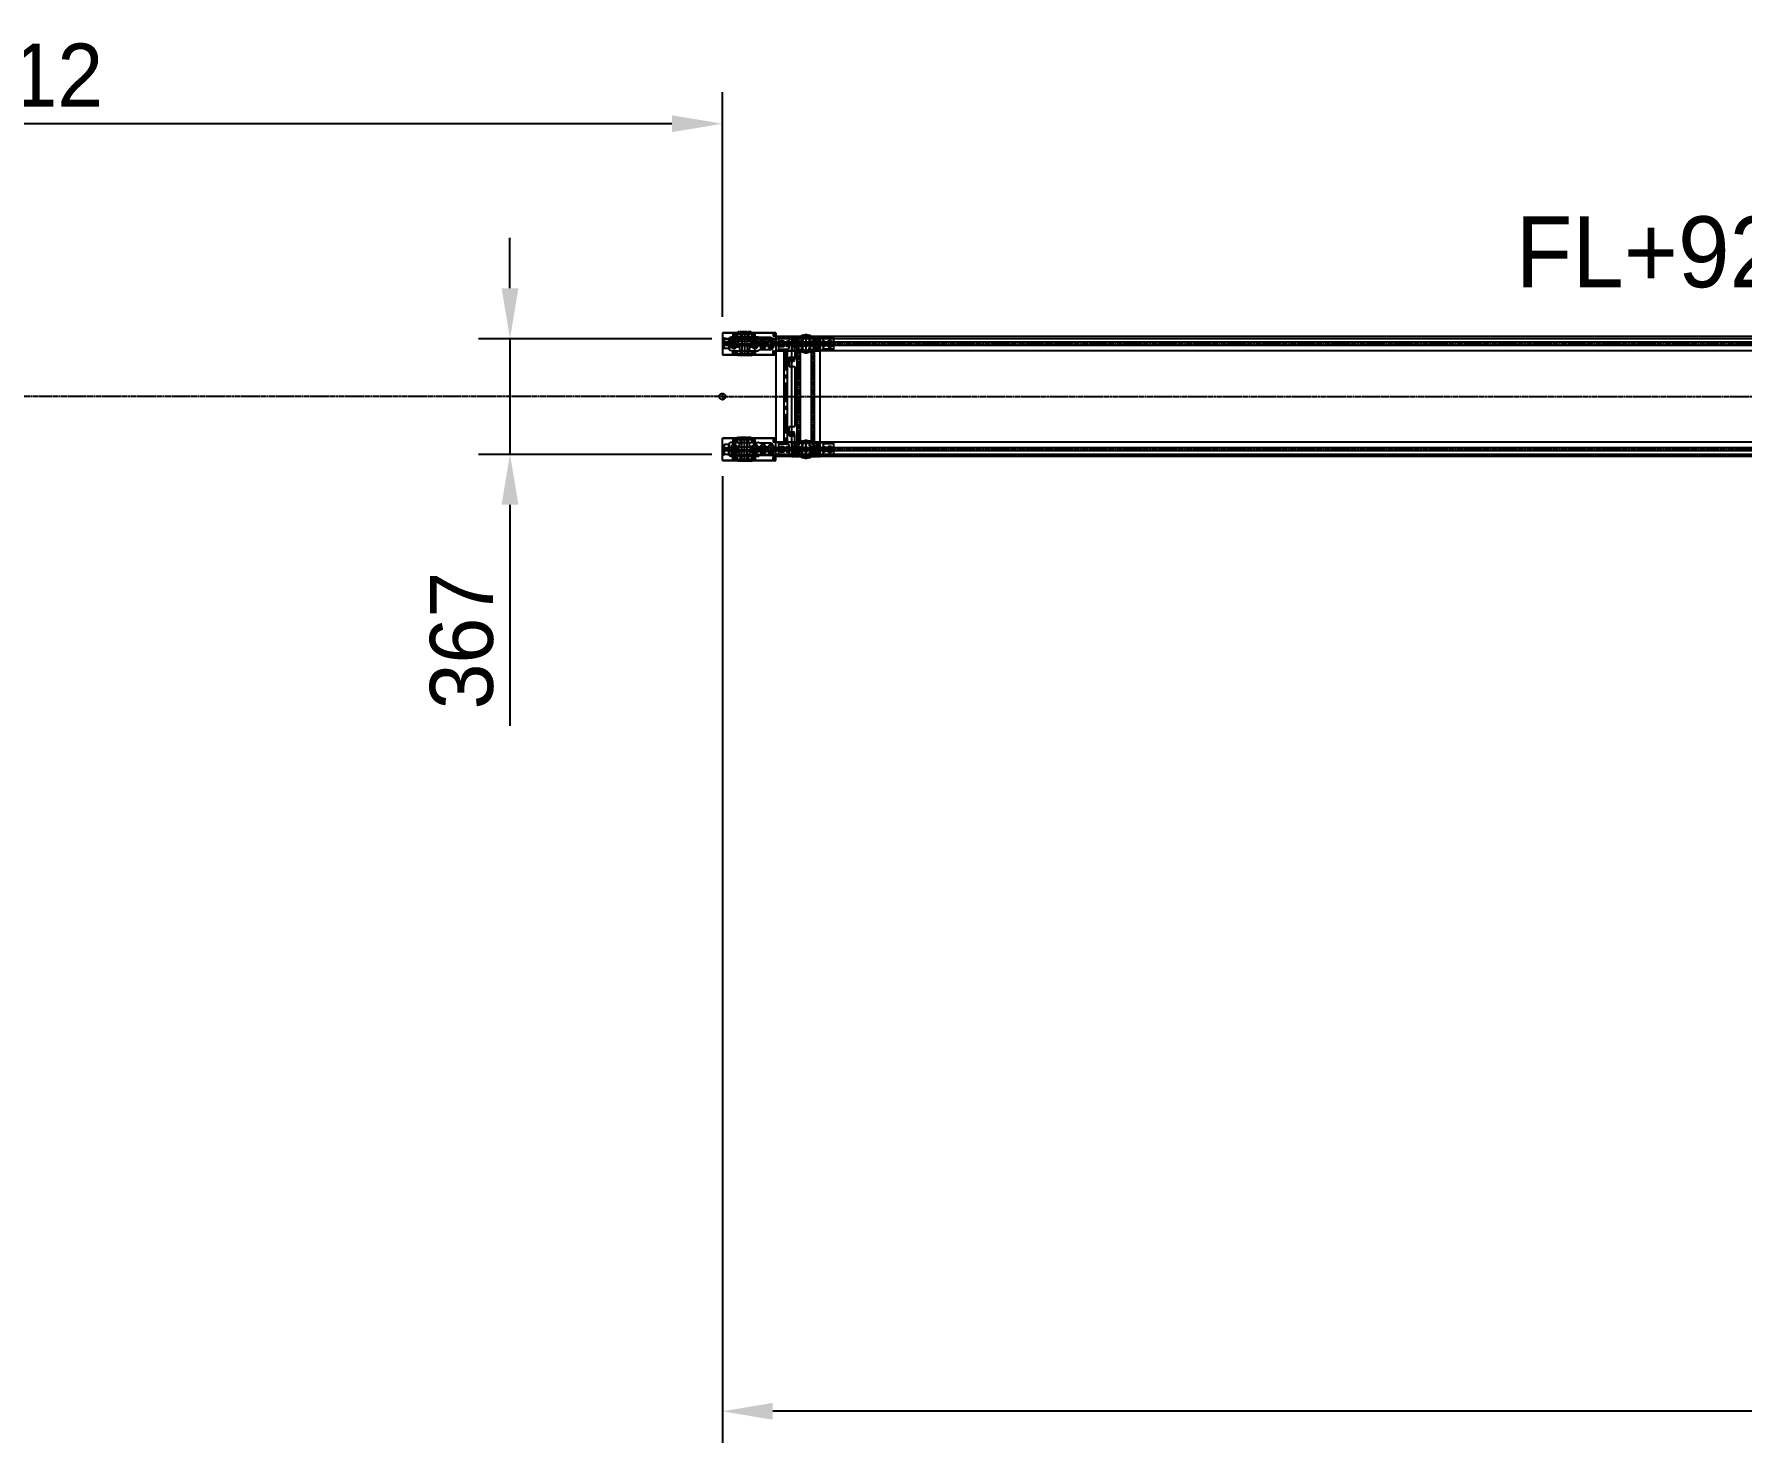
# Model space of a CAD drawing. Header units: inches. Extents: x 0 to 77285, y -118 to 40065.
# Drawn here: x 15681 to 21100, y 13376 to 17845 of the extents above; entities that cross this region are included whole.
import ezdxf

# ---------------------------------------------------------------- set-up
doc = ezdxf.new("R2010")
doc.units = ezdxf.units.IN
doc.header["$LTSCALE"] = 5
doc.header["$MEASUREMENT"] = 0
for name, pattern in [('CENTER', [2, 1.25, -0.25, 0.25, -0.25]), ('CENTERX2', [4, 2.5, -0.5, 0.5, -0.5]), ('HIDDEN', [0.375, 0.25, -0.125]), ('PHANTOM', [2.5, 1.25, -0.25, 0.25, -0.25, 0.25, -0.25])]:
    doc.linetypes.add(name, pattern=pattern)
for name, color, linetype in [('11', 1, 'CENTER'), ('22', 2, 'HIDDEN'), ('44', 4, 'Continuous'), ('66', 6, 'PHANTOM'), ('77', 40, 'HIDDEN'), ('A', 8, 'Continuous'), ('B', 123, 'Continuous'), ('G', 231, 'Continuous'), ('T', 3, 'Continuous')]:
    doc.layers.add(name, color=color, linetype=linetype)
doc.styles.add('SCI', font='')
doc.styles.get('SCI').set_extended_font_data('Gulim')
doc.dimstyles.new('SCH', dxfattribs={"dimtxt": 2.5, "dimasz": 2, "dimexe": 1.25, "dimexo": 0.625, "dimtad": 1, "dimdec": 8, "dimtxsty": 'SCI', "dimcen": 2.5, "dimclrd": 4, "dimclre": 4, "dimclrt": 7, "dimadec": 8, "dimazin": 2, "dimtfac": 1, "dimtdec": 8, "dimtmove": 0, "dimatfit": 3, "dimfxl": 1, "dimarcsym": 0})

# ---------------------------------------------------------------- blocks, each defined once
blk = doc.blocks.new('A$C4b55b6cc')
for p, q in [((-23, 0), (-23, -1.1)), ((-20, 0), (-23, 0)), ((-20, 2), (-19.5, 2.5)), ((-20, 2), (-20, 0)), ((-19.5, 2.5), (-14.5, 2.5)), ((-14.5, -1), (-14.5, 2.5)), ((14.5, 2.5), (19.5, 2.5)), ((14.5, -1), (14.5, 2.5)), ((19.5, 2.5), (20, 2)), ((20, 2), (20, 0)), ((23, 0), (20, 0)), ((23, 0), (23, -1.1)), ((-20, -2.5), (-23, -1.1)), ((20, -2.5), (-20, -2.5)), ((-14.5, -1), (14.5, -1)), ((20, -2.5), (23, -1.1))]:
    blk.add_line(p, q)
at = {"layer": '11'}
blk.add_line((0, -4.5), (0, 4.5), dxfattribs=at)
at = {"layer": 'A'}
blk.add_line((-20, 0), (20, 0), dxfattribs=at)
blk = doc.blocks.new('A$C3cb2e50e')
at = {"layer": '11'}
blk.add_line((-17.35, -12.3), (17.35, -12.3), dxfattribs=at)
at = {"layer": 'B'}
for p, q in [((-17, -10.315), (-17, -14.285)), ((-17, -10.315), (-15.35, -10.315)), ((-17, -14.285), (-15.35, -14.285)), ((-15.35, -7.8), (-15.35, -16.8)), ((-15.35, -7.8), (-14.35, -7.8)), ((-15.35, -16.8), (-14.35, -16.8)), ((-14.35, -6.3), (-14.35, -18.3)), ((-14.35, -6.3), (-10.85, -6.3)), ((-14.35, -18.3), (-10.85, -18.3)), ((-12.85, -6.3), (-12.85, -18.3)), ((-10.85, -4.86), (-10.85, -19.74)), ((-10.35, -4.36), (-5.15, -4.36)), ((-10.35, -20.24), (-5.15, -20.24)), ((-5.15, -0.74), (-5.15, -23.86)), ((-4.65, -0.24), (4.65, -0.24)), ((-4.65, -24.36), (4.65, -24.36)), ((5.15, -0.74), (5.15, -23.86)), ((5.15, -4.36), (10.35, -4.36)), ((5.15, -20.24), (10.35, -20.24)), ((10.85, -4.86), (10.85, -19.74)), ((10.85, -6.3), (14.35, -6.3)), ((10.85, -18.3), (14.35, -18.3)), ((12.85, -6.3), (12.85, -18.3)), ((14.35, -6.3), (14.35, -18.3)), ((15.35, -7.8), (14.35, -7.8)), ((15.35, -16.8), (14.35, -16.8)), ((15.35, -7.8), (15.35, -16.8)), ((17, -10.315), (15.35, -10.315)), ((17, -14.285), (15.35, -14.285)), ((17, -10.315), (17, -14.285))]:
    blk.add_line(p, q, dxfattribs=at)
for centre, start, end in [((-10.35, -4.86), 90, 180), ((-10.35, -19.74), 180, 270), ((-4.65, -0.74), 90, 180), ((-4.65, -23.86), 180, 270), ((4.65, -0.74), 0, 90), ((4.65, -23.86), 270, 0), ((10.35, -4.86), 0, 90), ((10.35, -19.74), 270, 0)]:
    blk.add_arc(centre, 0.5, start, end, dxfattribs=at)
blk = doc.blocks.new('A$C45734b63')
for p, q in [((-31.3, 12.5), (-31.8, 12)), ((-31.8, 12), (-31.8, -12)), ((-31.8, 8.5), (31.7, 8.5)), ((-31.3, 12.5), (-18.8, 12.5)), ((-18.8, 15.5), (-11.2, 15.5)), ((-18.8, 12.5), (-18.8, 15.5)), ((-10.2, 16.5), (-10.2, 29)), ((-9.7, 33.5), (-6.7, 33.5)), ((-6.2, 29), (-6.2, 19)), ((-6.2, 19), (6.2, 19)), ((6.2, 29), (6.2, 19)), ((6.7, 33.5), (9.7, 33.5)), ((10.2, 29), (10.2, 16.5)), ((11.2, 15.5), (18.7, 15.5)), ((18.7, 12.5), (18.7, 15.5)), ((18.7, 12.5), (31.2, 12.5)), ((31.2, 12.5), (31.7, 12)), ((31.7, 12), (31.7, -12)), ((-31.8, -8.5), (31.7, -8.5)), ((-31.8, -12), (-31.3, -12.5)), ((-31.3, -12.5), (-18.8, -12.5)), ((-18.8, -15.5), (-18.8, -8.5)), ((-18.8, -15.5), (-11.2, -15.5)), ((-10.2, -29), (-10.2, -16.5)), ((-9.7, -33.5), (-6.7, -33.5)), ((-6.2, -19), (-6.2, -29)), ((-6.2, -19), (6.2, -19)), ((6.2, -19), (6.2, -29)), ((6.7, -33.5), (9.7, -33.5)), ((10.2, -16.5), (10.2, -29)), ((11.2, -15.5), (18.7, -15.5)), ((18.7, -12.5), (31.2, -12.5)), ((18.7, -15.5), (18.7, -12.5)), ((31.7, -12), (31.2, -12.5))]:
    blk.add_line(p, q)
for centre, radius, start, end in [((-11.2, 16.5), 1, 270, 0), ((9.8, 29), 20, 166.9971, 180), ((-26.2, 29), 20, 0, 13.0029), ((26.2, 29), 20, 166.9971, 180), ((-9.8, 29), 20, 0, 13.0029), ((11.2, 16.5), 1, 180, 270), ((-11.2, -16.5), 1, 0, 90), ((9.8, -29), 20, 180, 193.0029), ((-26.2, -29), 20, 346.9971, 0), ((26.2, -29), 20, 180, 193.0029), ((-9.8, -29), 20, 346.9971, 0), ((11.2, -16.5), 1, 90, 180)]:
    blk.add_arc(centre, radius, start, end)
at = {"layer": '11'}
for p, q in [((-32.8, 0), (32.7, 0)), ((-10.8, 33.2), (10.8, 33.2)), ((0, 34.2), (0, -34.2)), ((-10.8, -33.2), (10.8, -33.2))]:
    blk.add_line(p, q, dxfattribs=at)
blk = doc.blocks.new('A$Ca5c36658')
for p, q in [((-170, -70), (-170, 0)), ((0, 0), (-170, 0)), ((0, -28.25), (0, 0)), ((-164.5, -21), (-164.5, -49)), ((-148.5, -20), (-163.5, -20)), ((-163.5, -50), (-148.5, -50)), ((-147.5, -49), (-147.5, -21)), ((-119, -29.25), (-119, -40.75)), ((0, -28.25), (-118, -28.25)), ((0, -41.75), (-118, -41.75)), ((0, -70), (0, -41.75)), ((0, -70), (-170, -70))]:
    blk.add_line(p, q)
for centre, start, end in [((-163.5, -21), 90, 180), ((-163.5, -49), 180, 270), ((-148.5, -21), 0, 90), ((-148.5, -49), 270, 0), ((-118, -29.25), 90, 180), ((-118, -40.75), 180, 270)]:
    blk.add_arc(centre, 1, start, end)
at = {"layer": 'G'}
for q in [(-170, -53.82), (0, -51)]:
    blk.add_line((-154, -51), q, dxfattribs=at)
blk = doc.blocks.new('A$C104a9f2b')
for p, q in [((-170, -70), (-170, 0)), ((-170, 0), (0, 0)), ((0, -70), (0, 0)), ((0, -70), (-170, -70))]:
    blk.add_line(p, q)
at = {"layer": '11'}
for p, q in [((-135, 2), (-135, -14.4)), ((-7, 2), (-7, -14.4)), ((-135, -72), (-135, -55.6)), ((-7, -72), (-7, -55.6))]:
    blk.add_line(p, q, dxfattribs=at)
at = {"layer": '22'}
for p, q in [((-136.6, -0.4), (-137, 0)), ((-133, 0), (-133.4, -0.4)), ((-8.6, -0.4), (-9, 0)), ((-5, 0), (-5.4, -0.4)), ((-136.6, -0.4), (-136.6, -11.5)), ((-136.6, -0.4), (-133.4, -0.4)), ((-136.6, -11.5), (-133.4, -11.5)), ((-136.6, -11.5), (-135, -12.4)), ((-135, -12.4), (-133.4, -11.5)), ((-133.4, -11.5), (-133.4, -0.4)), ((-8.6, -0.4), (-8.6, -11.5)), ((-8.6, -0.4), (-5.4, -0.4)), ((-8.6, -11.5), (-5.4, -11.5)), ((-8.6, -11.5), (-7, -12.4)), ((-7, -12.4), (-5.4, -11.5)), ((-5.4, -11.5), (-5.4, -0.4)), ((-136.6, -69.6), (-137, -70)), ((-136.6, -58.5), (-135, -57.6)), ((-136.6, -69.6), (-136.6, -58.5)), ((-136.6, -58.5), (-133.4, -58.5)), ((-136.6, -69.6), (-133.4, -69.6)), ((-135, -57.6), (-133.4, -58.5)), ((-133.4, -58.5), (-133.4, -69.6)), ((-133, -70), (-133.4, -69.6)), ((-8.6, -69.6), (-9, -70)), ((-8.6, -58.5), (-7, -57.6)), ((-8.6, -69.6), (-8.6, -58.5)), ((-8.6, -58.5), (-5.4, -58.5)), ((-8.6, -69.6), (-5.4, -69.6)), ((-7, -57.6), (-5.4, -58.5)), ((-5.4, -58.5), (-5.4, -69.6)), ((-5, -70), (-5.4, -69.6))]:
    blk.add_line(p, q, dxfattribs=at)
at = {"layer": 'T'}
for p, q in [((-137, 0), (-137, -10)), ((-133, 0), (-133, -10)), ((-9, 0), (-9, -10)), ((-5, 0), (-5, -10)), ((-137, -10), (-136.6, -10.7)), ((-137, -10), (-133, -10)), ((-133, -10), (-133.4, -10.7)), ((-9, -10), (-8.6, -10.7)), ((-9, -10), (-5, -10)), ((-5, -10), (-5.4, -10.7)), ((-137, -60), (-136.6, -59.3)), ((-137, -70), (-137, -60)), ((-137, -60), (-133, -60)), ((-133, -60), (-133.4, -59.3)), ((-133, -70), (-133, -60)), ((-9, -60), (-8.6, -59.3)), ((-9, -70), (-9, -60)), ((-9, -60), (-5, -60)), ((-5, -60), (-5.4, -59.3)), ((-5, -70), (-5, -60))]:
    blk.add_line(p, q, dxfattribs=at)
blk = doc.blocks.new('A$Ca14b25c8')
for p, q in [((0, -70), (0, 0)), ((0, 0), (170, 0)), ((170, -70), (170, 0)), ((0, -70), (170, -70))]:
    blk.add_line(p, q)
at = {"layer": '11'}
for p, q in [((40, -13), (40, 0)), ((70, -71), (70, 1)), ((100, -13), (100, 0)), ((0, -35), (170, -35)), ((40, -57), (40, -70)), ((100, -57), (100, -70))]:
    blk.add_line(p, q, dxfattribs=at)
at = {"layer": '22'}
for p, q in [((36.6765, 0), (36.6765, -13)), ((43.3235, -13), (43.3235, 0)), ((96.6765, -13), (96.6765, 0)), ((103.3235, 0), (103.3235, -13)), ((20, -30.812), (0, -30.812)), ((0, -39.188), (19.188, -39.188)), ((36.6765, -70), (36.6765, -57)), ((43.3235, -57), (43.3235, -70)), ((96.6765, -57), (96.6765, -70)), ((103.3235, -70), (103.3235, -57))]:
    blk.add_line(p, q, dxfattribs=at)
at = {"layer": 'A'}
for p, q in [((20, -47), (20, -23)), ((30, -13), (113, -13)), ((46.5, -4.2), (93.5, -4.2)), ((154, -15.5), (117.3301, -15.5)), ((159, -20.5), (159, -49.5)), ((159, -30.8), (170, -30.8)), ((159, -39.2), (170, -39.2)), ((30, -57), (113, -57)), ((46.5, -65.8), (93.5, -65.8)), ((93.5, -65.8), (93.5, -57)), ((154, -54.5), (117.3301, -54.5))]:
    blk.add_line(p, q, dxfattribs=at)
at = {"layer": 'A', "linetype": 'Continuous'}
for p, q in [((46.5, -4.2), (46.5, -13)), ((50, 0), (50, -4.2)), ((90, 0), (90, -4.2)), ((93.5, -4.2), (93.5, -13)), ((46.5, -65.8), (46.5, -57)), ((50, -70), (50, -65.8)), ((90, -70), (90, -65.8))]:
    blk.add_line(p, q, dxfattribs=at)
at = {"layer": 'A'}
for centre, radius, start, end in [((30, -23), 10, 90, 180), ((30, -47), 10, 180, 270), ((113, -18), 5, 30, 90), ((154, -20.5), 5, 0, 90), ((154, -49.5), 5, 270, 0), ((113, -52), 5, 270, 330)]:
    blk.add_arc(centre, radius, start, end, dxfattribs=at)
at = {"layer": 'T'}
for p, q in [((36, -13), (36, 0)), ((44, 0), (44, -13)), ((96, 0), (96, -13)), ((104, -13), (104, 0)), ((0, -30), (20, -30)), ((20, -40), (0, -40)), ((36, -57), (36, -70)), ((44, -70), (44, -57)), ((96, -70), (96, -57)), ((104, -57), (104, -70))]:
    blk.add_line(p, q, dxfattribs=at)
blk = doc.blocks.new('A$C47db6cef')
at = {"ltscale": 0.506191}
for p, q in [((0, 43), (0, 28.5)), ((0, 28.5), (1.5, 28.5)), ((0, 28.5), (0, 16.5)), ((0, 16.5), (0, 2)), ((1.5, 16.5), (0, 16.5)), ((1.5, 28.5), (1.5, 27.5)), ((1.5, 27.5), (6, 27.5)), ((1.5, 17.5), (1.5, 16.5)), ((6, 17.5), (1.5, 17.5)), ((16.5, 45), (2, 45)), ((2, 0), (16.5, 0)), ((3.1, 40.5), (2.3, 41.3)), ((2.3, 35.7), (3.1, 36.5)), ((3.1, 8.5), (2.3, 9.3)), ((2.3, 3.7), (3.1, 4.5)), ((3.7, 42.7), (4.5, 41.9)), ((4.5, 35.1), (3.7, 34.3)), ((3.7, 10.7), (4.5, 9.9)), ((4.5, 3.1), (3.7, 2.3)), ((6, 32.5), (10.5, 32.5)), ((6, 27.5), (6, 29.5)), ((6, 15.5), (6, 17.5)), ((10.5, 12.5), (6, 12.5)), ((8.5, 41.9), (9.3, 42.7)), ((9.3, 34.3), (8.5, 35.1)), ((8.5, 9.9), (9.3, 10.7)), ((9.3, 2.3), (8.5, 3.1)), ((10.7, 41.3), (9.9, 40.5)), ((9.9, 36.5), (10.7, 35.7)), ((10.7, 9.3), (9.9, 8.5)), ((9.9, 4.5), (10.7, 3.7)), ((10.5, 32.5), (14, 29)), ((14, 16), (10.5, 12.5)), ((12.5, 34.5), (12.5, 39)), ((16, 31), (12.5, 34.5)), ((12.5, 10.5), (16, 14)), ((12.5, 6), (12.5, 10.5)), ((14, 29), (14, 22.8)), ((14, 22.8), (14.3, 22.5)), ((14.3, 22.5), (14, 22.2)), ((14, 22.2), (14, 16)), ((15.5, 39), (17.5, 39)), ((17.5, 6), (15.5, 6)), ((22.2, 31), (16, 31)), ((16, 26.3), (16, 28)), ((19.5, 24.2), (16, 26.3)), ((16, 18.7), (19.5, 20.8)), ((16, 17), (16, 18.7)), ((16, 14), (22.2, 14)), ((16.5, 43.5), (16.5, 45)), ((28.5, 45), (16.5, 45)), ((17.5, 43.5), (16.5, 43.5)), ((16.5, 1.5), (17.5, 1.5)), ((16.5, 0), (16.5, 1.5)), ((16.5, 0), (28.5, 0)), ((17, 29), (18.7, 29)), ((18.7, 16), (17, 16)), ((17.5, 39), (17.5, 43.5)), ((17.5, 1.5), (17.5, 6)), ((18.7, 29), (20.8, 25.5)), ((20.8, 19.5), (18.7, 16)), ((22.5, 30.7), (22.2, 31)), ((22.2, 14), (22.5, 14.3)), ((22.8, 31), (22.5, 30.7)), ((22.5, 14.3), (22.8, 14)), ((29, 31), (22.8, 31)), ((22.8, 14), (29, 14)), ((24.2, 25.5), (26.3, 29)), ((26.3, 16), (24.2, 19.5)), ((29, 26.3), (25.5, 24.2)), ((25.5, 20.8), (29, 18.7)), ((26.3, 29), (28, 29)), ((28, 16), (26.3, 16)), ((27.5, 43.5), (27.5, 39)), ((28.5, 43.5), (27.5, 43.5)), ((27.5, 39), (29.5, 39)), ((27.5, 6), (27.5, 1.5)), ((29.5, 6), (27.5, 6)), ((27.5, 1.5), (28.5, 1.5)), ((28.5, 45), (28.5, 43.5)), ((36.5, 45), (28.5, 45)), ((28.5, 1.5), (28.5, 0)), ((28.5, 0), (35.5, 0)), ((32.5, 34.5), (29, 31)), ((29, 28), (29, 26.3)), ((29, 18.7), (29, 17)), ((29, 14), (32.5, 10.5)), ((31, 29), (35, 33)), ((31, 16), (31, 29)), ((35, 12), (31, 16)), ((32.5, 39), (32.5, 34.5)), ((32.5, 10.5), (32.5, 6)), ((35, 33), (35, 39.5)), ((35, 5.5), (35, 12)), ((35.5, 0), (36, 0.5)), ((36, 0.5), (44.7, 0.5)), ((37, 44.5), (36.5, 45)), ((44.7, 44.5), (37, 44.5)), ((37.5, 42), (52.5, 42)), ((52.5, 3), (37.5, 3)), ((45, 44.2), (44.7, 44.5)), ((44.7, 0.5), (45, 0.8)), ((45.3, 44.5), (45, 44.2)), ((45, 0.8), (45.3, 0.5)), ((53, 44.5), (45.3, 44.5)), ((45.3, 0.5), (54, 0.5)), ((53.5, 45), (53, 44.5)), ((61.5, 45), (53.5, 45)), ((54, 0.5), (54.5, 0)), ((55, 39.5), (55, 33)), ((55, 33), (59, 29)), ((59, 16), (55, 12)), ((55, 12), (55, 5.5)), ((57.5, 34.5), (57.5, 39)), ((61, 31), (57.5, 34.5)), ((57.5, 10.5), (61, 14)), ((57.5, 6), (57.5, 10.5)), ((59, 29), (59, 16)), ((60.5, 39), (62.5, 39)), ((62.5, 6), (60.5, 6)), ((67.2, 31), (61, 31)), ((61, 26.3), (61, 28)), ((64.5, 24.2), (61, 26.3)), ((61, 18.7), (64.5, 20.8)), ((61, 17), (61, 18.7)), ((61, 14), (67.2, 14)), ((61.5, 43.5), (61.5, 45)), ((73.5, 45), (61.5, 45)), ((62.5, 43.5), (61.5, 43.5)), ((61.5, 1.5), (62.5, 1.5)), ((61.5, 0), (61.5, 1.5)), ((62, 29), (63.7, 29)), ((63.7, 16), (62, 16)), ((62.5, 39), (62.5, 43.5)), ((62.5, 1.5), (62.5, 6)), ((63.7, 29), (65.8, 25.5)), ((65.8, 19.5), (63.7, 16)), ((67.5, 30.7), (67.2, 31)), ((67.2, 14), (67.5, 14.3)), ((67.8, 31), (67.5, 30.7)), ((67.5, 14.3), (67.8, 14)), ((74, 31), (67.8, 31)), ((67.8, 14), (74, 14)), ((69.2, 25.5), (71.3, 29)), ((71.3, 16), (69.2, 19.5)), ((74, 26.3), (70.5, 24.2)), ((70.5, 20.8), (74, 18.7)), ((71.3, 29), (73, 29)), ((73, 16), (71.3, 16)), ((72.5, 43.5), (72.5, 39)), ((73.5, 43.5), (72.5, 43.5)), ((72.5, 39), (74.5, 39)), ((72.5, 6), (72.5, 1.5)), ((74.5, 6), (72.5, 6)), ((72.5, 1.5), (73.5, 1.5)), ((73.5, 45), (73.5, 43.5)), ((88, 45), (73.5, 45)), ((73.5, 1.5), (73.5, 0)), ((77.5, 34.5), (74, 31)), ((74, 28), (74, 26.3)), ((74, 18.7), (74, 17)), ((74, 14), (77.5, 10.5)), ((75.7, 22.5), (76, 22.8)), ((76, 22.2), (75.7, 22.5)), ((76, 29), (79.5, 32.5)), ((76, 22.8), (76, 29)), ((76, 16), (76, 22.2)), ((79.5, 12.5), (76, 16)), ((77.5, 39), (77.5, 34.5)), ((77.5, 10.5), (77.5, 6)), ((80.1, 40.5), (79.3, 41.3)), ((79.3, 35.7), (80.1, 36.5)), ((80.1, 8.5), (79.3, 9.3)), ((79.3, 3.7), (80.1, 4.5)), ((79.5, 32.5), (84, 32.5)), ((84, 12.5), (79.5, 12.5)), ((80.7, 42.7), (81.5, 41.9)), ((81.5, 35.1), (80.7, 34.3)), ((80.7, 10.7), (81.5, 9.9)), ((81.5, 3.1), (80.7, 2.3)), ((84, 29.5), (84, 27.5)), ((84, 27.5), (88.5, 27.5)), ((84, 17.5), (84, 15.5)), ((88.5, 17.5), (84, 17.5)), ((85.5, 41.9), (86.3, 42.7)), ((86.3, 34.3), (85.5, 35.1)), ((85.5, 9.9), (86.3, 10.7)), ((86.3, 2.3), (85.5, 3.1)), ((87.7, 41.3), (86.9, 40.5)), ((86.9, 36.5), (87.7, 35.7)), ((87.7, 9.3), (86.9, 8.5)), ((86.9, 4.5), (87.7, 3.7)), ((88.5, 28.5), (90, 28.5)), ((88.5, 27.5), (88.5, 28.5)), ((88.5, 16.5), (88.5, 17.5)), ((90, 16.5), (88.5, 16.5)), ((90, 28.5), (90, 43)), ((90, 16.5), (90, 28.5)), ((90, 2), (90, 16.5))]:
    blk.add_line(p, q, dxfattribs=at)
for p, q in [((54.5, 0), (61.5, 0)), ((61.5, 0), (73.5, 0)), ((73.5, 0), (88, 0))]:
    blk.add_line(p, q)
for centre, radius, start, end in [((2, 43), 2, 90, 180), ((2, 2), 2, 180, 270), ((6.5, 38.5), 5, 123.463, 146.537), ((6.5, 38.5), 5, 213.463, 236.537), ((6.5, 6.5), 5, 123.463, 146.537), ((6.5, 6.5), 5, 213.463, 236.537), ((6.5, 38.5), 4, 149.4775, 210.5225), ((6.5, 6.5), 4, 149.4775, 210.5225), ((6.5, 38.5), 4, 59.4775, 120.5225), ((6.5, 38.5), 4, 239.4775, 300.5225), ((6, 31), 1.5, 90, 270), ((6, 14), 1.5, 90, 270), ((6.5, 6.5), 4, 59.4775, 120.5225), ((6.5, 6.5), 4, 239.4775, 300.5225), ((6.5, 38.5), 5, 33.463, 56.537), ((6.5, 38.5), 5, 303.463, 326.537), ((6.5, 6.5), 5, 33.463, 56.537), ((6.5, 6.5), 5, 303.463, 326.537), ((6.5, 38.5), 4, 329.4775, 30.5225), ((6.5, 6.5), 4, 329.4775, 30.5225), ((14, 39), 1.5, 0, 180), ((14, 6), 1.5, 180, 0), ((17, 28), 1, 90, 180), ((17, 17), 1, 180, 270), ((22.5, 22.5), 3.5, 150, 210), ((22.5, 22.5), 3.5, 60, 120), ((22.5, 22.5), 3.5, 240, 300), ((22.5, 22.5), 3.5, 330, 30), ((28, 28), 1, 0, 90), ((28, 17), 1, 270, 0), ((31, 39), 1.5, 0, 180), ((31, 6), 1.5, 180, 0), ((37.5, 39.5), 2.5, 90, 180), ((37.5, 5.5), 2.5, 180, 270), ((52.5, 39.5), 2.5, 0, 90), ((52.5, 5.5), 2.5, 270, 0), ((59, 39), 1.5, 0, 180), ((59, 6), 1.5, 180, 0), ((62, 28), 1, 90, 180), ((62, 17), 1, 180, 270), ((67.5, 22.5), 3.5, 150, 210), ((67.5, 22.5), 3.5, 60, 120), ((67.5, 22.5), 3.5, 240, 300), ((67.5, 22.5), 3.5, 330, 30), ((73, 28), 1, 0, 90), ((73, 17), 1, 270, 0), ((76, 39), 1.5, 0, 180), ((76, 6), 1.5, 180, 0), ((83.5, 38.5), 5, 123.463, 146.537), ((83.5, 38.5), 5, 213.463, 236.537), ((83.5, 6.5), 5, 123.463, 146.537), ((83.5, 6.5), 5, 213.463, 236.537), ((83.5, 38.5), 4, 149.4775, 210.5225), ((83.5, 6.5), 4, 149.4775, 210.5225), ((83.5, 38.5), 4, 59.4775, 120.5225), ((83.5, 38.5), 4, 239.4775, 300.5225), ((83.5, 6.5), 4, 59.4775, 120.5225), ((83.5, 6.5), 4, 239.4775, 300.5225), ((84, 31), 1.5, 270, 90), ((84, 14), 1.5, 270, 90), ((83.5, 38.5), 5, 33.463, 56.537), ((83.5, 38.5), 5, 303.463, 326.537), ((83.5, 6.5), 5, 33.463, 56.537), ((83.5, 6.5), 5, 303.463, 326.537), ((83.5, 38.5), 4, 329.4775, 30.5225), ((83.5, 6.5), 4, 329.4775, 30.5225), ((88, 43), 2, 0, 90), ((88, 2), 2, 270, 0)]:
    blk.add_arc(centre, radius, start, end, dxfattribs=at)
at = {"layer": '11', "ltscale": 0.506191}
for p, q in [((90, 22.5), (0, 22.5)), ((22.5, 45), (22.5, 0)), ((67.5, 0), (67.5, 45))]:
    blk.add_line(p, q, dxfattribs=at)
at = {"layer": '11'}
blk.add_line((45, 45), (45, 0), dxfattribs=at)
at = {"layer": 'A', "ltscale": 0.506191}
for p, q in [((0, 45), (0, 43)), ((2, 45), (0, 45)), ((0, 2), (0, 0)), ((0, 0), (2, 0)), ((35.5, 0), (54.5, 0)), ((53.5, 45), (36.5, 45)), ((90, 45), (88, 45)), ((90, 43), (90, 45)), ((90, 0), (90, 2))]:
    blk.add_line(p, q, dxfattribs=at)
at = {"layer": 'A'}
blk.add_line((88, 0), (90, 0), dxfattribs=at)
blk = doc.blocks.new('A$C632A6005')
for p, q in [((-21.5, 0), (-21.5, -40)), ((21.5, 0), (-21.5, 0)), ((-19.5, -42), (19.6, -42)), ((-17.5, -40), (-17.5, -11.5)), ((-15.5, -9.5), (15.5, -9.5)), ((10.3, -9.5), (-10.2, -9.5)), ((-10.2, -9.5), (-10.2, -11)), ((-10.2, -11), (10.3, -11)), ((-10.2, -11), (-7.5, -12.3)), ((-7.5, -12.3), (-7.5, -16.9)), ((-7.5, -16.9), (-6.4, -17.5)), ((-3.8, -24.5), (-7.5, -31)), ((-7.5, -31), (-3.8, -37.5)), ((-6.4, -17.5), (6.4, -17.5)), ((-4, -18.2), (-4, -17.5)), ((-4, -18.2), (4, -18.2)), ((-3.2, -19), (-4, -18.2)), ((-3.8, -16.9), (-3.8, -12.3)), ((3.8, -24.5), (-3.8, -24.5)), ((-3.8, -37.5), (3.8, -37.5)), ((-3.2, -19), (3.2, -19)), ((3.2, -19), (4, -18.2)), ((3.8, -16.9), (3.8, -12.3)), ((7.5, -31), (3.8, -24.5)), ((3.8, -37.5), (7.5, -31)), ((4, -18.2), (4, -17.5)), ((6.4, -17.5), (7.5, -16.9)), ((7.5, -12.3), (10.3, -11)), ((7.5, -16.9), (7.5, -12.3)), ((10.3, -11), (10.3, -9.5)), ((17.5, -40), (17.5, -11.5)), ((21.5, -40.1), (21.5, 0))]:
    blk.add_line(p, q)
for radius in [10.2, 6.5, 4, 3.2]:
    blk.add_circle((0, -31), radius)
for centre, radius, start, end in [((-19.5, -40), 2, 180, 270), ((-19.5, -40), 2, 270, 0), ((-15.5, -11.5), 2, 90, 180), ((-5.6, -9.9), 3.06, 232.1211, 307.8789), ((-5.6, -14.4), 3.06, 232.1211, 307.8789), ((0, -22.5), 4.1, 121.3886, 166.7272), ((0, -1.7), 11.3, 250.5288, 289.4712), ((0, -6.2), 11.3, 250.5288, 289.4712), ((0, -22.5), 4.1, 13.2728, 58.6114), ((5.6, -9.9), 3.06, 232.1211, 307.8789), ((5.6, -14.4), 3.06, 232.1211, 307.8789), ((15.5, -11.5), 2, 0, 90), ((19.5, -40), 2, 180, 270), ((19.6, -40.1), 1.9, 270, 0)]:
    blk.add_arc(centre, radius, start, end)
blk = doc.blocks.new('A$C08fce532')
for p, q in [((-22.5, 90), (-22.5, 0)), ((-22.5, 90), (-22.5, 0)), ((312.5, 90), (22.5, 90)), ((22.5, 0), (22.5, 90)), ((312.5, 0), (312.5, 90)), ((357.5, 90), (357.5, 0)), ((312.5, 0), (22.5, 0))]:
    blk.add_line(p, q)
at = {"layer": '11'}
for p, q in [((312.5, 67.5), (22.5, 67.5)), ((-31.5, 45), (31.5, 45)), ((312.5, 22.5), (22.5, 22.5)), ((303.5, 45), (366.5, 45))]:
    blk.add_line(p, q, dxfattribs=at)
at = {"layer": '22'}
for centre in [(0, 45), (335, 45)]:
    blk.add_circle(centre, 6.92, dxfattribs=at)
at = {"layer": '44'}
for centre in [(0, 45), (335, 45)]:
    blk.add_circle(centre, 29, dxfattribs=at)
at = {"layer": 'A'}
for p, q in [((312.5, 72.5), (22.5, 72.5)), ((312.5, 62.5), (22.5, 62.5)), ((312.5, 27.5), (22.5, 27.5)), ((312.5, 17.5), (22.5, 17.5))]:
    blk.add_line(p, q, dxfattribs=at)
at = {"layer": 'T'}
for centre in [(0, 45), (335, 45)]:
    blk.add_arc(centre, 8, 255, 165, dxfattribs=at)
at = {"xscale": -1.000000000000001, "rotation": 90}
blk.add_blockref('A$C47db6cef', (22.5, 90), dxfattribs=at)
at = {"rotation": 270}
blk.add_blockref('A$C47db6cef', (312.5, 90), dxfattribs=at)
at = {"layer": '44', "xscale": -1, "rotation": 180}
for p in [(0, 90), (335, 90)]:
    blk.add_blockref('A$C632A6005', p, dxfattribs=at)
at = {"layer": '44'}
for p in [(0, 0), (335, 0)]:
    blk.add_blockref('A$C632A6005', p, dxfattribs=at)
blk = doc.blocks.new('A$C2389a0cc')
for p, q in [((0, 60), (20, 60)), ((0, 0), (0, 60)), ((20, 42), (20, 60)), ((20, 42), (20, 60)), ((20, 42.5), (20, 59.5)), ((20, 59.5), (25, 59.5)), ((20, 59.5), (25, 59.5)), ((25, 59.5), (25, 42.5)), ((25, 59.5), (25, 42.5)), ((25, 56.6), (25, 45.4)), ((25, 56.6), (25, 45.4)), ((25.6, 58.5), (30.9, 58.5)), ((25.6, 58.5), (30.9, 58.5)), ((25.6, 54.8), (30.9, 54.8)), ((25.6, 54.8), (30.9, 54.8)), ((31.5, 56.6), (31.5, 45.4)), ((31.5, 56.6), (31.5, 45.4)), ((32.7, 55), (31.5, 55)), ((32.7, 55), (31.5, 55)), ((31.5, 54.3), (33.4, 54.3)), ((31.5, 54.3), (33.4, 54.3)), ((32.7, 47), (32.7, 55)), ((33.4, 54.3), (32.7, 55)), ((32.7, 47), (32.7, 55)), ((33.4, 54.3), (32.7, 55)), ((33.4, 47.7), (33.4, 54.3)), ((33.4, 47.7), (33.4, 54.3)), ((50, 42), (50, 60)), ((50, 60), (240, 60)), ((240, 42), (240, 60)), ((256.6, 54.3), (257.3, 55)), ((256.6, 54.3), (257.3, 55)), ((256.6, 47.7), (256.6, 54.3)), ((258.5, 54.3), (256.6, 54.3)), ((256.6, 47.7), (256.6, 54.3)), ((258.5, 54.3), (256.6, 54.3)), ((257.3, 47), (257.3, 55)), ((257.3, 55), (258.5, 55)), ((257.3, 47), (257.3, 55)), ((257.3, 55), (258.5, 55)), ((258.5, 56.6), (258.5, 45.4)), ((258.5, 56.6), (258.5, 45.4)), ((264.4, 58.5), (259.1, 58.5)), ((264.4, 58.5), (259.1, 58.5)), ((264.4, 54.8), (259.1, 54.8)), ((264.4, 54.8), (259.1, 54.8)), ((265, 59.5), (265, 42.5)), ((270, 59.5), (265, 59.5)), ((265, 59.5), (265, 42.5)), ((270, 59.5), (265, 59.5)), ((265, 56.6), (265, 45.4)), ((265, 56.6), (265, 45.4)), ((290, 60), (270, 60)), ((270, 42), (270, 60)), ((270, 42), (270, 60)), ((270, 42.5), (270, 59.5)), ((290, 0), (290, 60)), ((0, 0), (290, 0)), ((25, 42.5), (20, 42.5)), ((25, 42.5), (20, 42.5)), ((20, 42), (50, 42)), ((25.6, 47.2), (30.9, 47.2)), ((25.6, 47.2), (30.9, 47.2)), ((30.9, 43.5), (25.6, 43.5)), ((30.9, 43.5), (25.6, 43.5)), ((31.5, 47.7), (33.4, 47.7)), ((31.5, 47.7), (33.4, 47.7)), ((31.5, 47), (32.7, 47)), ((31.5, 47), (32.7, 47)), ((32.7, 47), (33.4, 47.7)), ((32.7, 47), (33.4, 47.7)), ((270, 42), (240, 42)), ((257.3, 47), (256.6, 47.7)), ((258.5, 47.7), (256.6, 47.7)), ((257.3, 47), (256.6, 47.7)), ((258.5, 47.7), (256.6, 47.7)), ((258.5, 47), (257.3, 47)), ((258.5, 47), (257.3, 47)), ((264.4, 47.2), (259.1, 47.2)), ((264.4, 47.2), (259.1, 47.2)), ((259.1, 43.5), (264.4, 43.5)), ((259.1, 43.5), (264.4, 43.5)), ((265, 42.5), (270, 42.5)), ((265, 42.5), (270, 42.5))]:
    blk.add_line(p, q)
at = {"color": 252}
for p, q in [((0, 35), (290, 35)), ((0, 25), (290, 25))]:
    blk.add_line(p, q, dxfattribs=at)
for centre, radius, start, end in [((28.3, 56.6), 3.32, 145.6158, 214.3842), ((28.3, 56.6), 3.32, 145.6158, 214.3842), ((37.4, 51), 12.4, 162.412, 197.588), ((37.4, 51), 12.4, 162.412, 197.588), ((28.2, 56.6), 3.32, 325.6158, 34.3842), ((28.2, 56.6), 3.32, 325.6158, 34.3842), ((19.1, 51), 12.4, 342.412, 17.588), ((19.1, 51), 12.4, 342.412, 17.588), ((261.8, 56.6), 3.32, 145.6158, 214.3842), ((261.8, 56.6), 3.32, 145.6158, 214.3842), ((270.9, 51), 12.4, 162.412, 197.588), ((270.9, 51), 12.4, 162.412, 197.588), ((261.7, 56.6), 3.32, 325.6158, 34.3842), ((261.7, 56.6), 3.32, 325.6158, 34.3842), ((252.6, 51), 12.4, 342.412, 17.588), ((252.6, 51), 12.4, 342.412, 17.588), ((28.3, 45.4), 3.32, 145.6158, 214.3842), ((28.3, 45.4), 3.32, 145.6158, 214.3842), ((28.2, 45.4), 3.32, 325.6158, 34.3842), ((28.2, 45.4), 3.32, 325.6158, 34.3842), ((261.8, 45.4), 3.32, 145.6158, 214.3842), ((261.8, 45.4), 3.32, 145.6158, 214.3842), ((261.7, 45.4), 3.32, 325.6158, 34.3842), ((261.7, 45.4), 3.32, 325.6158, 34.3842)]:
    blk.add_arc(centre, radius, start, end)
at = {"layer": '11', "linetype": 'CENTERX2', "ltscale": 5}
blk.add_line((0, 30), (290, 30), dxfattribs=at)
blk = doc.blocks.new('A$C4ec73b01')
for p, q in [((-357.5, -280), (-357.5, -7240)), ((-312.5, -280), (-312.5, -7240)), ((-22.5, -280), (-22.5, -7240)), ((22.5, -280), (22.5, -7240))]:
    blk.add_line(p, q)
at = {"layer": '11'}
for p, q in [((-335, -280), (-335, -7240)), ((-167.5, -7240), (-167.5, -280)), ((0, -280), (0, -7240)), ((-167.5, -7410), (-167.5, -7240)), ((-177.5, -7410), (-157.5, -7410)), ((-167.5, -7410), (-167.5, -7420))]:
    blk.add_line(p, q, dxfattribs=at)
blk.add_circle((-167.5, -7410), 10, dxfattribs=at)
at = {"layer": 'B'}
for p, q in [((-340.2, -280), (-340.2, -7240)), ((-329.9, -280), (-329.9, -7240)), ((-5.2, -280), (-5.2, -7240)), ((5.1, -280), (5.1, -7240))]:
    blk.add_line(p, q, dxfattribs=at)
at = {"layer": 'G'}
for p, q in [((-351, -280), (-351, -7240)), ((16, -280), (16, -7240))]:
    blk.add_line(p, q, dxfattribs=at)
for name, p in [('A$C2389a0cc', (-312.5, -7240)), ('A$C3cb2e50e', (0, -7243.7)), ('A$C3cb2e50e', (0, -7269.1)), ('A$C3cb2e50e', (0, -7294.5)), ('A$C3cb2e50e', (0, -7360.9))]:
    blk.add_blockref(name, p)
at = {"xscale": -1, "rotation": 270}
for name, p in [('A$C104a9f2b', (-300, -7240)), ('A$Ca14b25c8', (-300, -7410)), ('A$Ca5c36658', (-300, -7240))]:
    blk.add_blockref(name, p, dxfattribs=at)
at = {"xscale": -1}
for p in [(-335, -7243.7), (-335, -7269.1), (-335, -7294.5), (-335, -7360.9)]:
    blk.add_blockref('A$C3cb2e50e', p, dxfattribs=at)
at = {"rotation": 90}
for name, p in [('A$C104a9f2b', (-35, -7240)), ('A$Ca14b25c8', (-35, -7410)), ('A$Ca5c36658', (-35, -7240))]:
    blk.add_blockref(name, p, dxfattribs=at)
at = {"layer": '22', "xscale": -1.000000000000001, "rotation": 180}
blk.add_blockref('A$C45734b63', (-335, -7340), dxfattribs=at)
at = {"layer": '22', "rotation": 180}
blk.add_blockref('A$C45734b63', (0, -7340), dxfattribs=at)
at = {"layer": '66', "xscale": -1, "rotation": 270}
for p in [(-370, -7340), (-35, -7340)]:
    blk.add_blockref('A$C4b55b6cc', p, dxfattribs=at)
at = {"layer": '66', "rotation": 90}
for p in [(-300, -7340), (35, -7340)]:
    blk.add_blockref('A$C4b55b6cc', p, dxfattribs=at)
at = {"layer": '77'}
blk.add_blockref('A$C08fce532', (-335, -7190), dxfattribs=at)
blk = doc.blocks.new('*D387')
at = {"color": 4, "lineweight": -2, "transparency": 16777216}
for p, q in [((17864.6, 16443.1), (17864.6, 13376.2)), ((25274.6, 16443.6), (25274.6, 13376.2)), ((25114.6, 13476.2), (18024.6, 13476.2))]:
    blk.add_line(p, q, dxfattribs=at)
at = {"color": 4, "transparency": 16777216}
for points in [[(18024.6, 13502.9), (18024.6, 13449.5), (17864.6, 13476.2)], [(25114.6, 13502.9), (25114.6, 13449.5), (25274.6, 13476.2)]]:
    blk.add_solid(points, dxfattribs=at)
at = {"layer": 'Defpoints', "color": 0, "transparency": 16777216}
for p in [(17864.6, 16493.1), (25274.6, 16493.6), (17864.6, 13476.2)]:
    blk.add_point(p, dxfattribs=at)
at = {"color": 7, "transparency": 16777216, "insert": (21569.6, 13629), "char_height": 200, "attachment_point": 5, "style": 'SCI'}
blk.add_mtext('7410', dxfattribs=at)
blk = doc.blocks.new('*D388')
at = {"color": 4, "lineweight": -2, "transparency": 16777216}
for p, q in [((13352.6, 16948.1), (13352.6, 17661.1)), ((17864.6, 16948.1), (17864.6, 17661.1)), ((17704.6, 17561.1), (13512.6, 17561.1))]:
    blk.add_line(p, q, dxfattribs=at)
at = {"color": 4, "transparency": 16777216}
for points in [[(13512.6, 17587.8), (13512.6, 17534.5), (13352.6, 17561.1)], [(17704.6, 17587.8), (17704.6, 17534.5), (17864.6, 17561.1)]]:
    blk.add_solid(points, dxfattribs=at)
at = {"layer": 'Defpoints', "color": 0, "transparency": 16777216}
for p in [(13352.6, 17561.1), (13352.6, 16898.1), (17864.6, 16898.1)]:
    blk.add_point(p, dxfattribs=at)
at = {"color": 7, "transparency": 16777216, "insert": (15608.6, 17713.9), "char_height": 200, "attachment_point": 5, "style": 'SCI'}
blk.add_mtext('4512', dxfattribs=at)
blk = doc.blocks.new('*D537')
at = {"color": 4, "lineweight": -2, "transparency": 16777216}
for p, q in [((17190.5, 17039.1), (17190.5, 17199.1)), ((17830.6, 16879.1), (17090.5, 16879.1)), ((17190.5, 16879.1), (17190.5, 16512.1)), ((17830.6, 16512.1), (17090.5, 16512.1)), ((17190.5, 16352.1), (17190.5, 15650.5))]:
    blk.add_line(p, q, dxfattribs=at)
at = {"color": 4, "transparency": 16777216}
for points in [[(17163.9, 17039.1), (17217.2, 17039.1), (17190.5, 16879.1)], [(17163.9, 16352.1), (17217.2, 16352.1), (17190.5, 16512.1)]]:
    blk.add_solid(points, dxfattribs=at)
at = {"layer": 'Defpoints', "color": 0, "transparency": 16777216}
for p in [(17880.6, 16879.1), (17190.5, 16512.1), (17880.6, 16512.1)]:
    blk.add_point(p, dxfattribs=at)
at = {"color": 7, "transparency": 16777216, "insert": (17037.9, 15921.3), "char_height": 200, "attachment_point": 5, "rotation": 90, "style": 'SCI'}
blk.add_mtext('367', dxfattribs=at)

msp = doc.modelspace()

# ---------------------------------------------------------------- linework, layer by layer
at = {"layer": '11'}
msp.add_line((17854.6497809, 16695.55047629), (13352.6497809, 16695.55047629), dxfattribs=at)

# ---------------------------------------------------------------- block references
at = {"rotation": 270}
msp.add_blockref('A$C4ec73b01', (25274.6497809, 16528.05047629), dxfattribs=at)

# ---------------------------------------------------------------- texts
at = {"color": 2, "style": 'SCI'}
msp.add_text('FL+920', height=225, dxfattribs=at).set_placement((20381.68808445, 17042.18579104))

# ---------------------------------------------------------------- dimensions: what is measured, and where the dimension line sits
for base, p1, p2, picture, middle in [((13352.649780898, 17561.1274108849), (17864.6497808981, 16898.0504762947), (13352.649780898, 16898.0504762947), '*D388', (15608.649780898, 17713.9236825227)), ((17864.6497808981, 13476.1989639931), (25274.6497808981, 16493.5504762947), (17864.6497808981, 16493.0504762947), '*D387', (21569.6497808981, 13628.9952356309))]:
    dim = msp.add_linear_dim(base=base, p1=p1, p2=p2, dimstyle='SCH', override={"dimscale": 80})
    dim.commit()
    dim.dimension.update_dxf_attribs({"geometry": picture, "text_midpoint": middle})
dim = msp.add_linear_dim(base=(17190.5396442281, 16512.0504762947), p1=(17880.6497808981, 16879.0504762947), p2=(17880.6497808981, 16512.0504762947), angle=90, dimstyle='SCH', override={"dimscale": 80})
dim.commit()
dim.dimension.update_dxf_attribs({"geometry": '*D537', "text_midpoint": (17037.8765283826, 15921.2781726995)})

doc.saveas('drawing.dxf')
